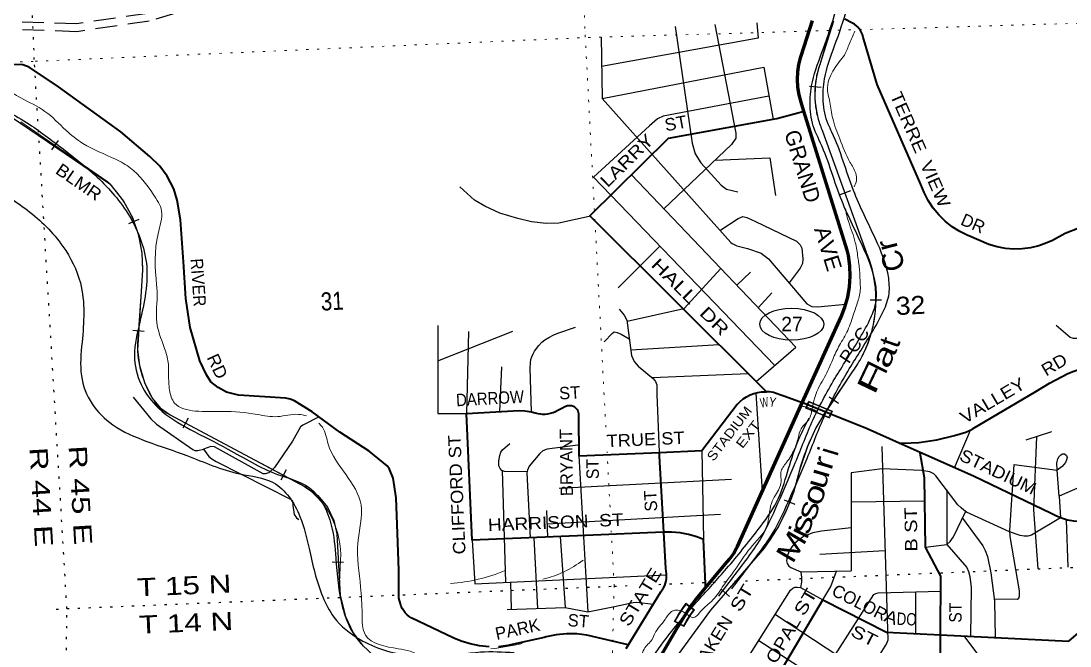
# Model space of a CAD drawing. Header units: feet. Extents: x 751810 to 1010326, y -353855 to -161247.
# Drawn here: x 955684 to 965837, y -260622 to -254572 of the extents above; entities that cross this region are included whole.
import ezdxf
from ezdxf.enums import TextEntityAlignment as Align

# ---------------------------------------------------------------- set-up
doc = ezdxf.new("R2010")
doc.units = ezdxf.units.FT
doc.header["$LTSCALE"] = 70
doc.linetypes.add('DOTTED', pattern=[1.5, 0.3, -1.2])
doc.linetypes.add('MEDIUM_DASHED', pattern=[4.5, 3, -1.5])
for name, color, linetype, lineweight in [('17', 7, 'Continuous', 25), ('23', 7, 'Continuous', 70), ('26', 7, 'Continuous', 40), ('29', 7, 'Continuous', 25), ('34', 7, 'Continuous', 25), ('39', 7, 'Continuous', 13), ('51', 7, 'DOTTED', 13), ('55', 7, 'Continuous', 13), ('59', 7, 'Continuous', 13), ('6', 7, 'DOTTED', 25), ('61', 7, 'Continuous', 13), ('7', 7, 'DOTTED', 13)]:
    doc.layers.add(name, color=color, linetype=linetype, lineweight=lineweight)
doc.layers.add('27', color=7, linetype='Continuous')
doc.layers.add('41', color=7, linetype='Continuous')

msp = doc.modelspace()

# ---------------------------------------------------------------- linework, layer by layer
at = {"layer": '17'}
msp.add_ellipse((963143.85, -257507.26), major_axis=(-309.24, 1), ratio=0.500121, dxfattribs=at)
at = {"layer": '23'}
for points in [[(963262.47, -255445.75), (963235.44, -255358.91), (963215.73, -255287.29), (963203.62, -255214.01), (963199.23, -255139.86), (963202.61, -255065.66), (963213.74, -254992.22), (963232.48, -254920.34), (963235.85, -254909.99), (963345.03, -254568.19)], [(963245.95, -258267.56), (963621.32, -257435.66), (963659, -257341.93), (963686.68, -257244.78), (963704.05, -257145.27), (963710.92, -257044.49), (963707.23, -256943.54), (963693, -256843.53), (963681.15, -256790.97), (963262.47, -255445.75)], [(962310.9, -260057.5), (962500.76, -259829.24), (962542.86, -259781.41), (962579.73, -259729.45), (962610.97, -259673.91), (962619.03, -259656.98), (963245.95, -258267.56)], [(961686, -261044.45), (962028.79, -260457.05), (962162.91, -260240.63), (962182.08, -260215.63), (962194.63, -260199.25), (962213.92, -260174.1), (962234.58, -260149.25), (962310.9, -260057.5)]]:
    msp.add_lwpolyline(points, dxfattribs=at)
at = {"layer": '26'}
msp.add_line((964385.48, -258748.26), (964182.77, -258658.21), dxfattribs=at)
for points in [[(965923.1, -256578.63), (965792.03, -256630.37), (965667.09, -256695.53), (965611.74, -256721.16), (965534.83, -256748.56), (965455.48, -256767.76), (965374.56, -256778.57), (965292.95, -256780.86), (965211.55, -256774.61), (965131.25, -256759.88), (965052.93, -256736.84), (964858.71, -256652.49), (964848.24, -256648.04), (964770.84, -256609.61), (964697.88, -256563.29), (964630.16, -256509.6), (964568.42, -256449.13), (964513.35, -256382.54), (964465.53, -256310.55), (964425.5, -256233.96), (964393.7, -256153.61), (963971.08, -255187.81), (963842.5, -254752.65), (963836.03, -254730.78), (963827.81, -254702.65), (963819.96, -254683.86), (963809.78, -254665.23), (963797.71, -254647.77), (963783.89, -254631.66), (963776.57, -254624.75), (963751.53, -254604.18), (963726.57, -254590.13), (963658.06, -254554.99)], [(960214.24, -260629.16), (960122.86, -260620.34), (960032.9, -260602.02), (959945.35, -260574.39), (959875, -260544.52), (959461.44, -260349.74), (959440.69, -260335.69), (959421.52, -260319.55), (959404.14, -260301.49), (959388.75, -260281.72), (959375.5, -260260.45), (959364.56, -260237.91), (959356.02, -260214.34), (959350, -260190.02), (959348.95, -260182.41), (959342.84, -260157.41), (959342.72, -260132.41), (959341.59, -259887.41), (959327.38, -259531.84), (959315.58, -259188.2), (959284.97, -258997.21), (959249.44, -258911.68), (959228.79, -258879.11), (959053.49, -258737.06), (958770.42, -258550.67), (958503.09, -258355.75), (958330.75, -258250.14), (958290.81, -258232.36), (958246.5, -258221.86), (957788.12, -258192.43), (957673.91, -258165.78), (957592.75, -258118.72), (957523.01, -258063.66), (957478.63, -257997.06), (957415.48, -257860.72), (957320.26, -257539.92), (957280.48, -257257.23), (957256.26, -256902.01), (957228.32, -256496.9), (957196.82, -256305.43), (957163.9, -256197.05), (957099.18, -256074.55), (957028.17, -255976.88), (956930.64, -255884.95), (956651.72, -255644.42), (956047.33, -255208.94), (955763.3, -255017.85), (955701.22, -254996.7), (955178.81, -254988.89)], [(962900.59, -258161.57), (962871.34, -258132.46), (961189.93, -256458.84), (961951.66, -255707.19), (962999.77, -255515.31), (963216.92, -255457.81), (963262.47, -255445.75)], [(964182.77, -258658.21), (964222.04, -258656.87), (964373.54, -258651.75), (964548.46, -258627.37), (964719.86, -258584.84), (964828.22, -258550.9), (964872.61, -258533.14), (964885.89, -258524.62), (964894.02, -258521.16), (965505.73, -258159.27), (965639.22, -258078.6), (965815.72, -257984.81), (965873.42, -257960.39), (965955.52, -257935.97), (966088.67, -257915.99), (966183.24, -257910.93), (966509.81, -257915.87), (966565.41, -257924.44)], [(961863.38, -258747.47), (962272.67, -258729.17), (962616.9, -258281.65), (962617.59, -258280.88), (962644.88, -258253.89), (962674.84, -258229.89), (962707.14, -258209.16), (962741.43, -258191.91), (962777.33, -258178.35), (962814.46, -258168.61), (962852.4, -258162.81), (962890.74, -258161), (962900.59, -258161.57)], [(963245.95, -258267.56), (963077.59, -258206.57), (963039.72, -258193.5), (963003.96, -258179.55), (962966.94, -258169.42), (962929.06, -258163.22), (962900.59, -258161.57)], [(961906.2, -259520.18), (961898.83, -259520.33), (961146.56, -259552.89), (960051.16, -259598.12), (959997.19, -258370.07), (960507.33, -258342.18), (960561.45, -258345.09), (960624.38, -258354.64), (960660.97, -258364.2), (960685.85, -258370.7), (960710.97, -258375.12), (960729.88, -258377.24), (960756.29, -258377.41), (960782.57, -258374.83), (960808.44, -258369.51), (960833.61, -258361.52), (960857.8, -258350.95), (960880.76, -258337.9), (960923.9, -258317.1), (960948.71, -258305.13), (960973.9, -258294.89), (960978, -258293.9), (960986.9, -258292.74), (960995.87, -258292.5), (961004.81, -258293.21), (961013.64, -258294.85), (961022.24, -258297.4), (961030.53, -258300.83), (961038.41, -258305.12), (961045.8, -258310.2), (961052.63, -258316.03), (961058.8, -258322.54), (961064.26, -258329.66), (961068.95, -258337.31), (961072.81, -258345.41), (961073.19, -258346.49), (961079.05, -258371.44), (961079.39, -258396.49), (961084.69, -258782.3), (961863.38, -258747.47)], [(963527.3, -258380.92), (963250.25, -258268.97), (963245.95, -258267.56)], [(964182.77, -258658.21), (963872.79, -258520.51), (963527.3, -258380.92)], [(961906.2, -259520.18), (961865.42, -258784.11), (961863.38, -258747.47)], [(964585.47, -260512.03), (964586.97, -259945.19), (964438.71, -259664.54), (964428.34, -258992.71), (964386.94, -258756.57), (964385.48, -258748.26)], [(966647.35, -259702.7), (966641.93, -259695.54), (966586.81, -259636.64), (966525.84, -259583.82), (966459.68, -259537.67), (966389.06, -259498.68), (966314.75, -259467.29), (966245.4, -259445.83), (965935.84, -259419.17), (965874.69, -259414.33), (965814.37, -259403.13), (965755.56, -259385.68), (965698.89, -259362.18), (965655.9, -259339.42), (964902.03, -258977.72), (964385.48, -258748.26)], [(962310.9, -260057.5), (962309.3, -260021.42), (962290.27, -259591.88), (962225.5, -259565.23), (962146.05, -259541.21), (962064.53, -259525.61), (961981.82, -259518.63), (961906.2, -259520.18)], [(961540.78, -260646.41), (961876.46, -260097.14), (961876.89, -260096.65), (961891.53, -260078.02), (961904.13, -260057.96), (961914.57, -260036.7), (961922.73, -260014.46), (961928.52, -259991.49), (961931.87, -259968.04), (961932.76, -259944.37), (961931.28, -259922.4), (961927.1, -259897.31), (961925.72, -259872.4), (961906.2, -259520.18)], [(964585.47, -260512.03), (965827.51, -260573.3), (966404.26, -260077.6), (966408.45, -260074)], [(962020.77, -261227.97), (962306.6, -261384.66), (962430.54, -261319.52), (962981.67, -260961.31), (963446.15, -260173.78), (964060.31, -260486.12), (964585.47, -260512.03)], [(961559.39, -260609.79), (961162.1, -260515.7), (961062.89, -260504.36), (960963.04, -260503.45), (960863.64, -260512.98), (960765.79, -260532.85), (960747.05, -260537.9), (960422.26, -260610.92), (960384.06, -260619.51), (960372.26, -260620.85), (960306.04, -260628.38)], [(965321.82, -262817.79), (965321.98, -262791.78), (965323.25, -262582.2), (964468.24, -262591.88), (964444.15, -262592.15), (964444.54, -262567.16), (964468.35, -261025.89), (964584.25, -260969.93), (964585.47, -260512.03)]]:
    msp.add_lwpolyline(points, dxfattribs=at)
at = {"layer": '29'}
for p, q in [((961866.42, -256750.55), (961464.65, -257154.85)), ((962611.2, -257130.9), (962744.84, -257004.33)), ((962817.96, -257347.67), (962951.67, -257204.3)), ((959719.26, -257860.89), (960445.63, -257575.78)), ((960014.06, -257576.72), (959997.19, -258370.07)), ((961585.69, -257756.11), (962440.25, -257703.36)), ((960335.64, -257919.37), (960316.28, -258352.63)), ((961791.81, -258023.48), (962722.65, -257984.46)), ((962797.59, -258173.04), (962859.15, -259124.81)), ((964718.05, -258895.99), (964875.26, -258532.26)), ((965411.96, -258627.75), (965662.36, -258544.17)), ((961084.69, -258782.3), (961170.68, -260292.39)), ((962272.67, -258729.17), (962290.27, -259591.88)), ((960340.08, -258923.82), (960375.23, -260005)), ((962560.77, -259010.89), (960893.43, -259097.67)), ((964644.08, -259111.29), (964643.79, -259639.66)), ((965733.61, -259170.57), (965745.18, -259382.6)), ((960771.4, -259309.51), (960781.36, -259567.97)), ((963718.97, -259225.33), (964432.15, -259215.64)), ((962454.85, -259349.06), (960776.55, -259443.08)), ((965820.51, -259858.34), (965804.12, -259401.23)), ((960649.05, -259573.43), (960683.9, -260257.91)), ((960903.39, -259562.93), (960952.55, -260248.9)), ((963417.31, -259732.91), (964046.4, -259697.57)), ((963232.57, -259904.22), (963718.05, -259893.65)), ((960421.12, -260002.88), (960429.14, -260266.46)), ((964341, -260097.06), (964341.54, -260500)), ((962826.09, -260568.42), (963412.81, -260945.72))]:
    msp.add_line(p, q, dxfattribs=at)
for points in [[(962807.68, -254590.83), (962818.41, -254738.15), (961303.2, -255012.99)], [(962400.69, -254607.98), (962603.48, -255657.4), (962604.03, -255706), (962560.7, -255768.78), (961904.54, -256390.01)], [(962014.85, -254624.24), (962178.84, -255754.22), (962209.04, -255859.17), (962264.97, -255945.8), (962462, -256161.08), (962511.55, -256198.62), (962622.83, -256227.31)], [(961299.42, -254728.83), (961308.13, -255324.2), (962553.45, -256717.82), (962568.51, -256727.15), (962612.89, -256749.35), (962715.72, -256773), (962849.61, -256819.02), (962919.12, -256873.66), (963290.14, -257310.24), (963339.13, -257336.79), (963393.99, -257339.84), (963666.85, -257314.36)], [(961308.13, -255324.2), (962875.19, -255020.69), (962962.91, -255525.07)], [(962923.8, -255300.18), (961898.38, -255492.88), (961844.5, -255520.04), (961768.29, -255588.38), (961225.33, -256085.1), (962979.24, -257905.67)], [(962400.56, -255920.39), (962931.99, -255897.75), (962987.19, -256260.41)], [(962799.63, -258061.08), (963182.46, -257729.83), (961591.88, -256062.21)], [(961182.13, -256465.6), (960890.95, -256529.59), (960768.61, -256532.06), (960624.66, -256516.27), (960492.13, -256484.31), (960318.44, -256431.91), (960173.36, -256365.77), (960074.36, -256305.37), (959930.73, -256176.88)], [(962449.25, -256601.22), (962626.61, -256483.42), (962670.59, -256465.2), (962710.53, -256474.08), (962792.11, -256512.48), (963189.41, -256704.73), (963225.34, -256740.47), (963243.09, -256771.55), (963252.81, -256874.98), (963247.53, -256918.06), (963225.4, -256963.88), (963118.52, -257108.3)], [(962456.6, -256968.81), (962098.08, -257357.6), (961551.94, -257479.6)], [(961472.99, -257362.78), (961522.27, -257420.31), (961546.47, -257468.67), (961592.98, -257809.57), (961617.69, -257866.51), (961656.37, -257913.76), (961806.31, -258035.23), (961825.52, -258062.82), (961837.37, -258095.16), (961839.38, -258188.51), (961864.75, -258824.3)], [(959719.23, -257519.51), (959719.3, -258372.1), (959997.19, -258370.07)], [(960625.82, -258355.02), (960611.02, -257931.13), (960614.69, -257880.94), (960620.24, -257849.86), (960629.1, -257821.56), (960641.32, -257794.36), (960654.63, -257766.61), (960694.7, -257712.43), (960725.64, -257680.03), (960753.36, -257657.29), (960792.21, -257635.64), (960842.14, -257609.92), (960880.97, -257593.46), (961050.66, -257535.6)], [(961329.99, -257677.34), (961407.72, -257592.94), (961426.85, -257582.36), (961453.48, -257586.8), (961492.39, -257604.41), (961571.22, -257650.1)], [(966563.61, -257600.95), (966439.63, -257681.71), (966415.23, -257688.37), (966397.64, -257688.01), (966208.01, -257657.67), (966155.6, -257650.63), (966000.88, -257645.87), (965871.56, -257646.19), (965837.94, -257634.75), (965703.93, -257518.67)], [(956769.7, -258213.26), (956940.67, -258422.32), (956997.09, -258475.45), (957347.22, -258720.39), (957365.46, -258729.63), (957396.52, -258728.53), (957452.23, -258717.45)], [(966084.75, -258307.29), (966468.92, -258331.79), (967072.61, -258313.67), (967109.77, -258325.49), (967136.4, -258354.34), (967154.15, -258387.64), (967160.62, -258435.14), (967149.71, -258469.78), (967085.87, -258551.48), (966982.73, -258658.67), (966710.35, -258671.79), (966683.71, -258675.13), (966664.39, -258686.24), (966471.91, -258826.13), (966419.65, -258862.71), (966353.71, -258899.74), (965733.61, -259170.57)], [(958568.87, -258403.71), (958410.64, -258484.34), (958390.24, -258501.58), (958312.15, -258640.05), (958137.69, -258892.8), (958084.43, -258946.08), (958048.93, -258954.96), (958026.74, -258954.96), (957556.3, -258693.01), (957520.79, -258691.9), (957452.23, -258717.45)], [(965513.8, -258593.76), (965484.68, -259302.15), (965525.76, -259874.59)], [(960578.61, -258936.6), (960364.43, -258931.39), (960339.53, -258923.21), (960321.78, -258903.23), (960310.68, -258876.59), (960309.18, -258830.96), (960317.34, -258778.91), (960328.43, -258745.61), (960344.06, -258723.82), (960416.44, -258661.6)], [(961074.03, -258677.9), (960776.68, -258716.76), (960735.76, -258732.08), (960705.67, -258758.93), (960603.82, -258882.17), (960585.84, -258920.99), (960581.64, -258944.89), (960612.25, -259574.95)], [(964014.65, -258689.71), (964073.68, -260563.57), (964061.94, -260598.68), (963723.14, -261138.5)], [(957452.23, -258717.45), (957503.04, -258786.25), (957531.89, -258809.55), (957573.2, -258837.01), (958299.01, -259203.56), (958310.78, -259216.92), (958314.87, -259263.13), (958327.52, -259348.83), (958350.72, -259381.2), (958373.16, -259397.5)], [(965733.61, -259170.57), (965713.91, -258918.95), (965709.56, -258848.28), (965718.59, -258808.71), (965733.97, -258786.12), (965747.29, -258772.8), (965765.04, -258761.7), (965785.38, -258760.66), (965802.76, -258777.24), (965809.42, -258797.22), (965804.98, -258819.42), (965793.95, -258844.48), (965760.6, -258883.8), (965713.91, -258918.95)], [(965745.18, -259382.6), (965463.25, -259548.66), (965428.23, -259558.07), (965392.24, -259559.76), (965354.51, -259553.1), (965250.27, -259515.37), (964835.26, -259326.67), (964810.36, -259308.38), (964784.22, -259285.6), (964753.16, -259254.52), (964540.13, -258974.81), (964520.63, -258956.77), (964480.22, -258934.85), (964399.2, -258924.38), (964018.66, -258908.2), (963719.35, -258946.79), (963718.05, -259893.65)], [(965105.41, -260164.28), (965330.34, -260167.53), (965341.2, -260159.13), (965350.08, -260134.71), (965347.96, -260086.93), (965259.76, -259563.13), (965254.66, -259499.82), (965296.74, -258865.41), (965713.91, -258918.95)], [(964438.71, -259664.54), (964643.79, -259639.66), (964677.71, -259609.71), (964709.79, -259565.62), (964825.56, -259322.26)], [(964795.32, -259385.82), (964993.44, -259651.19), (965017.22, -259697.39), (965037.19, -259755.11), (965071.67, -259913.07), (965106.14, -260188.28), (965111.54, -260537.98)], [(963718.62, -259478.35), (963430.62, -259508.7), (963349.55, -259526.38), (963264.2, -259559.75), (963226.47, -259584.17), (963170.02, -259629.86), (963144.37, -259661.87), (963117.74, -259701.83), (963099.52, -259754.08), (963094.44, -259796.72), (963099.99, -259821.7), (963116.42, -259847.65), (963134.38, -259861.66), (963232.57, -259904.22), (963238.28, -259960.1), (963237.57, -260003.18), (963229.11, -260054.45)], [(960051.16, -259598.12), (960077.68, -260018.73), (961926.6, -259933.41)], [(964643.79, -259639.66), (964837.25, -259862.06), (964855.23, -259901.62), (964866.33, -259950.46), (964879.25, -260054.96), (964873.74, -260526.25)], [(963446.15, -260173.78), (963503.42, -260078.89), (963521.6, -260045.36), (963576.97, -259896.72)], [(961845.13, -261515.93), (962133.61, -261682), (962280.07, -261433.37), (963133.57, -260081.34), (963153.24, -260062.01), (963173.21, -260053.13), (963195.4, -260050.91), (963229.11, -260054.45), (963446.15, -260173.78)], [(963412.81, -260945.72), (963939.83, -260123.2), (963957.65, -260112.52), (963981.53, -260107.93), (964586.59, -260089.64)], [(960389.03, -260267.81), (960952.55, -260248.9), (961170.68, -260292.39), (961428.07, -260240.63), (961608.81, -260200.2), (961645.59, -260198.07), (961803.36, -260216.76)], [(962985.38, -260316.1), (964082.03, -261035.72), (964124.08, -261055.43), (964159.58, -261067.64), (964282.1, -261079.76), (964572.98, -261073.03), (965102.34, -260987.08), (965131.51, -260984.4), (965175.89, -260997.72), (965224.02, -261027.47), (965246.9, -261044.34), (965266.87, -261068.75), (965366, -261207.37)], [(964809.89, -260523.1), (965097.9, -260907.15), (965098.23, -260944.44), (965084.11, -260981.63)]]:
    msp.add_lwpolyline(points, dxfattribs=at)
at = {"layer": '34', "lineweight": 13}
for p, q in [((963418.81, -254993.69), (963550.74, -254574.93)), ((956524.25, -256128.15), (955684.11, -255549.01)), ((963868.56, -256811.69), (963446.11, -255641.24)), ((956812.4, -257696.06), (956852.9, -257104.57)), ((963511.22, -258301.37), (963739.11, -257959.34)), ((958433.94, -259078.91), (957156.13, -258398.97)), ((958766.37, -260008.84), (958777.75, -259786.86))]:
    msp.add_line(p, q, dxfattribs=at)
at = {"layer": '34'}
for p, q in [((963427.45, -255215.43), (963317.09, -255208.12)), ((956043.69, -255728.73), (955980.91, -255819.8)), ((963713.62, -256217.14), (963609.58, -256254.69)), ((956825.92, -256493.16), (956723.55, -256535.07)), ((964013.73, -257273.35), (963903.12, -257273.66)), ((956876.8, -257576.93), (956766.45, -257569.37)), ((963597.25, -258273.45), (963505.2, -258212.12)), ((957302.06, -258416.02), (957250.1, -258513.67)), ((958249.83, -258917.39), (958197.87, -259015.03)), ((963176.33, -259253.42), (963074.22, -259210.89)), ((958805.07, -259814.9), (958694.6, -259809.24)), ((962541.64, -260141.46), (962457.81, -260069.3))]:
    msp.add_line(p, q, dxfattribs=at)
for points in [[(963370.6, -255258.59), (963371.12, -255242.83), (963371.96, -255227.13), (963373, -255211.43), (963374.45, -255195.76), (963376.09, -255180.11), (963377.97, -255164.54), (963380.13, -255148.95), (963382.62, -255133.42), (963385.39, -255117.86), (963388.31, -255102.43), (963391.64, -255087.02), (963395.2, -255071.7), (963398.96, -255056.41), (963403.01, -255041.27), (963407.42, -255026.09), (963411.97, -255011.03), (963416.88, -254996.11), (963417.76, -254993.36), (963543.9, -254559.81)], [(963452.19, -258386.69), (963510.31, -258300.75), (963738.2, -257958.72), (963750.18, -257941.74), (963761.7, -257924.59), (963772.92, -257907.24), (963784.02, -257889.65), (963794.67, -257871.89), (963804.95, -257854.02), (963815.12, -257835.9), (963824.82, -257817.62), (963834.18, -257799.22), (963843.31, -257780.52), (963852.01, -257761.8), (963860.51, -257742.95), (963868.63, -257723.82), (963876.33, -257704.68), (963883.73, -257685.32), (963890.87, -257665.93), (963897.63, -257646.26), (963904.05, -257626.65), (963910.1, -257606.77), (963915.8, -257586.93), (963921.22, -257566.89), (963926.21, -257546.84), (963930.85, -257526.67), (963935.21, -257506.47), (963939.13, -257486.09), (963942.79, -257465.66), (963946, -257445.22), (963948.97, -257424.74), (963951.41, -257404.18), (963953.59, -257383.57), (963955.43, -257363.02), (963956.92, -257342.36), (963957.98, -257321.69), (963958.68, -257300.9), (963959.15, -257280.24), (963959.09, -257259.5), (963958.7, -257238.82), (963958.05, -257218.09), (963957, -257197.51), (963955.49, -257176.76), (963953.76, -257156.13), (963951.52, -257135.57), (963949.12, -257115.05), (963946.19, -257094.44), (963942.96, -257074.06), (963939.41, -257053.73), (963935.48, -257033.3), (963931.1, -257013.11), (963926.54, -256992.94), (963921.49, -256972.86), (963916.18, -256952.74), (963910.5, -256932.93), (963904.39, -256913.12), (963898.05, -256893.43), (963891.36, -256873.79), (963884.22, -256854.4), (963876.82, -256834.96), (963869.1, -256815.75), (963867.54, -256812.09), (963445.09, -255641.64), (963438.89, -255627.17), (963433.05, -255612.61), (963427.45, -255597.94), (963421.98, -255583.11), (963416.89, -255568.22), (963412.07, -255553.3), (963407.39, -255538.23), (963403.06, -255523.1), (963399.02, -255507.94), (963395.2, -255492.61), (963391.71, -255477.32), (963388.36, -255461.95), (963385.36, -255446.45), (963382.66, -255431), (963380.23, -255415.45), (963377.99, -255399.9), (963376.09, -255384.21), (963374.41, -255368.63), (963373.07, -255352.89), (963371.97, -255337.24), (963371.12, -255321.49), (963370.58, -255305.79), (963370.33, -255290.07), (963370.28, -255274.36), (963370.6, -255258.59)], [(955508.39, -255444.35), (956543.73, -256147.68), (956677.7, -256315.04), (956762, -256475.58), (956821.83, -256644.27), (956854.46, -256818.41), (956859.89, -256984.39), (956810.95, -257754.41), (956829.97, -257906.78), (956878.92, -258072.76), (956952.34, -258222.41), (957031.2, -258317.64), (957129.1, -258382.94), (958429.32, -259077.3), (958556.75, -259163.83), (958651.93, -259278.11), (958711.75, -259405.99), (958741.34, -259535.23), (958774.24, -260132.72), (958825.96, -260336.55), (958899.39, -260494.36), (958994.56, -260622.24)], [(963452.19, -258386.69), (963377.84, -258510.56), (963295.72, -258689.83), (963218.58, -258918.9), (963161.34, -259135.51), (963096.65, -259297.35), (963015.77, -259464.2), (962951.07, -259561.31), (962876.41, -259673.35), (962498.16, -260111.59), (962356.31, -260275.92), (961858.62, -260958.16)]]:
    msp.add_lwpolyline(points, dxfattribs=at)
at = {"layer": '34', "lineweight": 13}
msp.add_lwpolyline([(961798.19, -261049.24), (962348.33, -260286.16), (962764.81, -259802.31)], dxfattribs=at)
for centre, radius, start, end in [((964271.87, -255282.07), 900.49, 161.32162, 203.50658), ((955680.57, -256955.64), 1181.75, 352.76007, 44.44503), ((962772.74, -257269.21), 1187.5, 324.46769, 22.66128), ((957772.01, -257718.21), 959.86, 178.67751, 212.45451), ((957301.44, -258032.24), 394.46, 210.64337, 248.38509), ((965046.67, -259406.67), 1891.9, 144.25144, 164.09178), ((961584.94, -258597.37), 1667.82, 335.74566, 349.9607), ((957957.33, -259747.83), 821.35, 357.27626, 54.52999), ((961542.3, -258629.4), 1694.18, 316.18628, 337.32588), ((959709.42, -260006.13), 943.05, 180.16434, 220.75235)]:
    msp.add_arc(centre, radius, start, end, dxfattribs=at)
at = {"layer": '34'}
for points in [[(962562.92, -260068.1), (962822.84, -259727.69), (962956.46, -259533.69), (963135.84, -259169.49), (963293.27, -258805.28), (963465.34, -258386.16), (963686.83, -257963.39), (963913.81, -257597.35), (964023.64, -257397.86), (964082.22, -257233.14), (964082.23, -257061.1), (963954.13, -256680.41), (963741.84, -256211.88), (963533.22, -255649.98), (963496.62, -255571.29), (963449.05, -255349.83), (963461.88, -255132.03), (963558.9, -254813.57), (963683.39, -254443.86), (963798.73, -253955.19), (963857.33, -253495.79), (963919.59, -253003.45), (964005.66, -252350.04), (964058.76, -252091.98), (964203.38, -251696.63), (964386.44, -251431.25), (964648.2, -251175.02), (965076.53, -250852.89), (965369.41, -250642.42), (965684.25, -250395.34), (966035.7, -250205.01), (966551.88, -250051.28), (967115.65, -249954.29), (967185.2, -249945.15), (967701.38, -249849.99), (968023.54, -249771.31), (968393.29, -249652.36), (968649.55, -249485.81), (969098.03, -249211.29), (969579.45, -248918.47), (969583.96, -248911.48)], [(962437.55, -260137.78), (962697.47, -259797.35), (962831.09, -259603.34), (963010.48, -259239.12), (963167.9, -258874.89), (963339.98, -258455.75), (963561.47, -258032.95), (963788.45, -257666.89), (963898.28, -257467.38), (963956.86, -257302.66), (963956.88, -257130.61), (963828.79, -256749.9), (963616.51, -256281.33), (963407.91, -255719.41), (963371.31, -255640.71), (963323.74, -255419.24), (963336.57, -255201.42), (963433.6, -254882.94), (963558.09, -254513.21), (963673.43, -254024.51), (963732.04, -253565.09), (963794.31, -253072.72), (963880.39, -252419.27), (963933.49, -252161.2), (964078.12, -251765.83), (964261.18, -251500.43), (964522.94, -251244.18), (964951.26, -250922.04), (965244.14, -250711.56), (965558.98, -250464.46), (965910.43, -250274.12), (966426.6, -250120.38), (966990.35, -250023.39), (967059.9, -250014.25), (967576.07, -249919.09), (967898.22, -249840.4), (968267.97, -249721.44), (968524.23, -249554.88), (968972.71, -249280.35), (969454.12, -248987.51), (969458.63, -248980.52)], [(949483.05, -250821.68), (949580.06, -251116.37), (949662.42, -251231.68), (949746.63, -251334.18), (950033.99, -251625.19), (950416.53, -252071.78), (950855.81, -252481.76), (951587.95, -252734.32), (951943.02, -252774.57), (952318.24, -252959.4), (952563.5, -253285.21), (953074.16, -253891.03), (953863.01, -254595.69), (954027.72, -254751.26), (954311.42, -254941.61), (954787.3, -255146.58), (955327.22, -255342.41), (955762.82, -255571.2), (956112.41, -255827.43), (956487.6, -256147.73), (956778.6, -256543.08), (956897.55, -256916.46), (956833.48, -257487.53), (956782.22, -257809.67), (956846.26, -258089.71), (957016.48, -258320.32), (957322.12, -258525.31), (957686.34, -258715.65), (958167.68, -258960.91), (958476.98, -259090.85), (958687.45, -259451.42), (958731.35, -259769.89), (958797.22, -260251.26), (958877.74, -260461.74), (959097.36, -260710.66), (959542.08, -260930.29), (959853.22, -260983.36), (960233.91, -260992.52), (960556.38, -261042.93)], [(948068.34, -252104.28), (948205.44, -252382.57), (948303.05, -252485.29), (948400.7, -252575.08), (948725.77, -252823.23), (949166.75, -253212.21), (949658.84, -253557.05), (950418.99, -253705.23), (950776.24, -253695.64), (951173.53, -253826.47), (951461.75, -254114.94), (952051.78, -254643.76), (952931.04, -255231.73), (953115.82, -255362.85), (953423.23, -255511.86), (953923.03, -255648.58), (954484.97, -255767.35), (954948.19, -255933.27), (955330.04, -256138.34), (955746.16, -256403.28), (956089.36, -256754.26), (956259.13, -257107.44), (956275.14, -257681.82), (956269.24, -258007.95), (956371.63, -258276.33), (956572.28, -258480.99), (956903.49, -258641.44), (957290.66, -258779.23), (957801.47, -258955.08), (958125.84, -259040.71), (958384.46, -259368.46), (958472.28, -259677.7), (958604.49, -260145.19), (958713.52, -260342.41), (958965.65, -260558.32), (959436.63, -260713.9), (959752.13, -260723.15), (960130.4, -260679.23), (960456.75, -260684.28)], [(965724.64, -266342.6), (965749.74, -265971.68), (965740.65, -265556.12), (965688.99, -265132.5), (965477.92, -264649.96), (965217.45, -264272.21), (964626.51, -263523.94), (964366.16, -263236.61), (964055.43, -262945.57), (963925.83, -262748.63), (963859.48, -262442.24), (963772.42, -261947.9), (963651.42, -261676.2), (963413.55, -261484.27), (963124.3, -261441.43), (962506.57, -261594.71), (962127.16, -261644.47), (961903.31, -261582.53), (961735.27, -261423.54), (961667.19, -261123.25), (961749.93, -260826.01), (961927.99, -260548.45), (962240.4, -260178.24), (962513.59, -259872.16), (962819.63, -259494.21), (963000.06, -259224.58), (963103.4, -258938.44), (963197, -258658.78), (963312.3, -258414.28)]]:
    msp.add_spline(points, degree=3, dxfattribs=at)
at = {"layer": '39'}
for points in [[(963749.56, -256177.9), (963770.59, -256115.93), (963763.18, -256045.84), (963707.8, -255939.83), (963608.39, -255713.17), (963540.52, -255515.18), (963512.79, -255357.5), (963489.85, -255215.69), (963513.27, -255117.93), (963604.55, -254968.56), (963653.58, -254901.76), (963702.49, -254790.68), (963754.16, -254671.61)], [(958448.2, -258395.1), (958369.96, -258379.49), (958165.98, -258401.49), (957971.99, -258380.73), (957632.83, -258350.92), (957371.34, -258347.54), (957170.62, -258270.74), (957122.29, -258144.26), (957113.1, -257995.74), (957106.59, -257861.19), (957067.8, -257724.18), (956998.18, -257490.04), (957002.15, -257197.96), (956996.75, -257127.77), (957010.96, -256631.88), (957044.5, -256410.84), (956964.34, -256249.67), (956745.05, -255996.63), (956600.19, -255911.08), (956283.19, -255757.41), (956118.15, -255628.55), (955916.39, -255447.13), (955682.97, -255317.57), (955515.37, -255219.04), (955158.29, -255109.58), (955009.91, -255159.07), (955006.49, -255160)], [(963338.05, -258338.96), (963412.41, -258104.06), (963462.58, -258019.09), (963540.75, -257848.21), (963606.45, -257710.15), (963685.98, -257567.38), (963746.21, -257399.39), (963788.32, -257272.54), (963808.28, -257144.75), (963807.69, -257132.7), (963800.7, -256988.1), (963784.46, -256860.06), (963759.42, -256716.35), (963693.36, -256514.23), (963671.52, -256436.79), (963664.71, -256385.81)], [(962158.53, -260334.81), (962188.11, -260347.69), (962257.78, -260291.97), (962380.79, -260175.27), (962484.59, -260035.35), (962633.41, -259828.83), (962740.64, -259676.67), (962903.02, -259459.42), (962925.95, -259351.62), (962946.77, -259241.9), (962987.11, -259161.43), (963041.06, -259029.98), (963038.89, -258943.53), (963092.49, -258846.31), (963168.79, -258719.81), (963205.66, -258609.31), (963235.48, -258519.29), (963284.91, -258460.52), (963315.15, -258420.81), (963334.4, -258361.49), (963338.05, -258338.96)], [(961283.86, -260990.11), (961042.83, -260858.33), (960897.47, -260845.27), (960771.08, -260809.14), (960528.16, -260857.19), (960310.14, -260879.87), (960190.49, -260899.78), (959975.7, -260906.2), (959870.73, -260897.21), (959710.51, -260826.5), (959449.76, -260672.1), (959333.99, -260647.54), (959018.05, -260515.95), (958985.89, -260308.17), (958971.45, -260051.21), (958944.65, -259621.73), (958975.11, -259253.89), (958830.48, -258965.01), (958657.28, -258667.46), (958601.18, -258505.13), (958565.83, -258465.19)], [(961505.07, -260771.56), (961536.63, -260777.19), (961574.96, -260777.19), (961611.04, -260774.94), (961683.56, -260722.49), (961714.36, -260652.55), (961792.21, -260558.18), (961819.58, -260500.49), (961917.55, -260364.88), (961991.98, -260282.75), (962021.77, -260275.26), (962158.53, -260334.81)]]:
    msp.add_spline(points, degree=3, dxfattribs=at)
at = {"layer": '51', "linetype": 'MEDIUM_DASHED', "lineweight": 25}
for points in [[(961955.18, -253268.68), (961848.53, -253284.01), (960946.31, -253456.63), (959990.66, -253593.43), (959360.95, -253701.73), (958724.61, -253886.7), (957772.71, -254246.46), (956909.92, -254499.76), (956220.04, -254600.67), (955478.84, -254577.21), (954641.27, -254356.99), (954207.72, -254068.63), (953830.16, -253737.59), (953346.98, -253226.28), (953051.25, -252957.18)], [(962165.71, -253314.18), (961860.92, -253358), (960958.68, -253530.62), (960002.33, -253667.52), (959377.83, -253774.93), (958748.37, -253957.9), (957796.57, -254317.62), (956925.99, -254573.21), (956224.31, -254675.84), (955467.98, -254651.9), (954610.13, -254426.35), (954162.03, -254128.31), (953778.07, -253791.66), (953294.41, -253279.85), (953062.05, -253068.41)]]:
    msp.add_lwpolyline(points, dxfattribs=at)
at = {"layer": '55'}
for centre, major_axis, start_param, end_param in [((960501.25, -258977.48), (949.57, 384.75), 4.55792341, 4.98250748), ((959729.69, -258366.87), (1532.4, 620.91), 4.39530319, 4.72422881), ((959722.43, -256807.01), (3593.35, 1456), 4.45953591, 4.53851434)]:
    msp.add_ellipse(centre, major_axis=major_axis, ratio=0.999938, start_param=start_param, end_param=end_param, dxfattribs=at)
at = {"layer": '59'}
for p, q in [((962120.23, -260207.56), (962203.78, -260270.41)), ((962192.71, -260272.09), (962121.83, -260218.77)), ((962098.38, -260433.98), (962005.96, -260383.31))]:
    msp.add_line(p, q, dxfattribs=at)
for points in [[(962120.23, -260207.56), (962090.33, -260247.5), (962044.58, -260316.72), (962005.96, -260383.31)], [(962121.83, -260218.77), (962096.87, -260252.11), (962051.38, -260320.94), (962016.99, -260380.23), (962095.36, -260423.2)], [(962095.36, -260423.2), (962124.31, -260372.96), (962161.21, -260315.81), (962192.71, -260272.09)], [(962203.78, -260270.41), (962167.82, -260320.32), (962131.14, -260377.13), (962098.38, -260433.98)]]:
    msp.add_lwpolyline(points, dxfattribs=at)
msp.add_ellipse((962632.18, -260730.21), major_axis=(618.93, 250.77), ratio=0.999938, start_param=1.93043339, end_param=2.29244188, dxfattribs=at)
at = {"layer": '6'}
for points in [[(954562.04, -224274.27), (954720.19, -228367.08), (954948.13, -233683.44), (955149.41, -239001.05), (955340, -244357.46), (955552.63, -249695.95), (955809.06, -254884.67)], [(956114.38, -261605.25), (956129, -260259.9), (955812.55, -254945.61), (955809.06, -254884.67)], [(961856.51, -260024.91), (966677.96, -259827.39), (972017.52, -259668.36), (975104.63, -259519.02)], [(956024.89, -260264.92), (956129, -260259.9), (961425.54, -260042.57), (961606.24, -260035.17)]]:
    msp.add_lwpolyline(points, dxfattribs=at)
at = {"layer": '61'}
for p, q in [((963278.04, -258320.26), (963307.04, -258251.09)), ((963307.04, -258250.61), (963537.59, -258347.29)), ((963508.59, -258417.41), (963278.04, -258320.73)), ((963537.59, -258347.77), (963508.59, -258416.94))]:
    msp.add_line(p, q, dxfattribs=at)
msp.add_lwpolyline([(963288.34, -258316.37), (963311.49, -258261.15), (963527.29, -258351.64), (963504.13, -258406.87)], close=True, dxfattribs=at)
for centre, major_axis, start_param, end_param in [((963226.5, -258511.07), (196.48, 79.61), 0.47942629, 1.07842469), ((963224.72, -258591.78), (267.6, 108.42), 0.56018199, 1.09397092)]:
    msp.add_ellipse(centre, major_axis=major_axis, ratio=0.999938, start_param=start_param, end_param=end_param, dxfattribs=at)
at = {"layer": '7'}
for p, q in [((961135.1, -254309.35), (961142.34, -254660.95)), ((961344.56, -258503.79), (961142.34, -254660.95)), ((961144.06, -254671.04), (961144.08, -254671.66)), ((961385.22, -259276.41), (961357.18, -258743.47))]:
    msp.add_line(p, q, dxfattribs=at)
for points in [[(943446.86, -255488.08), (945194.59, -255423.05), (950535.02, -255157.28), (955822.6, -254962.54), (961174.8, -254732.44), (966486.87, -254578.5)], [(961405.36, -260791.6), (961425.54, -260042.57), (961397.32, -259506.23)]]:
    msp.add_lwpolyline(points, dxfattribs=at)

# ---------------------------------------------------------------- texts
at = {"layer": '17'}
msp.add_text('GRAND', height=150, rotation=287.288, dxfattribs=at).set_placement((963069.68, -255654.98))
at = {"layer": '17', "width": 1.1}
msp.add_text('AVE', height=150, rotation=287.288, dxfattribs=at).set_placement((963359.43, -256585.91))
at = {"layer": '17'}
msp.add_text('27', height=140, dxfattribs=at).set_placement((963146.75, -257575.57), align=Align.CENTER)
at = {"layer": '27'}
for s, height, rotation, width, p in [('TERRE  VIEW', 120, 293.633, 1.15, (964092.78, -255291.31)), ('ST', 120, 10.374, 1.05, (961925.79, -255640.65)), ('LARRY', 120, 44.618, 1.2, (961361.64, -256191.06)), ('RIVER', 120, 273.945, 0.95, (957324.54, -256874.65)), ('HALL  DR', 120, 315.133, 1.35, (961774.03, -256941.47)), ('RD', 120, 294.853, 1.05, (957479.38, -257829.09)), ('RD', 120, 30.609, 1.1, (965605.81, -258014.45)), ('VALLEY', 120, 30.609, 1.15, (964818.61, -258474.03)), ('DARROW', 120, 3.129, 0.9, (959898.63, -258302.13)), ('STADIUM', 90, 52.433, 1.15, (962386.41, -258840.5)), ('W', 90, 9.557, 0.7, (962846.43, -258314.37)), ('Y', 90, 351.844, 0.85, (962918.4, -258299.48)), ('EXT', 90, 52.433, 1.25, (962667.56, -258716.38)), ('CLIFFORD ST', 120, 92.516, 1.1, (959987.91, -259732.85)), ('TRUE ST', 120, 2.561, 1.1, (961354.61, -258698.1)), ('STADIUM', 120, 334.369, 1.1, (964757.07, -258818.6)), ('ST', 120, 90.787, 0.95, (961277.5, -259005.92)), ('B ST', 120, 90.884, 1.2, (964361.06, -259706.85)), ('HARRISON  ST', 120, 2.364, 1.15, (960206.16, -259510.88)), ('STATE', 120, 58.569, 1.2, (961566.81, -260443.05)), ('ST', 120, 58.62, 1.3, (962641.43, -260301.37)), ('ST', 120, 59.468, 1.3, (963261.22, -260340.64)), ('ST', 120, 89.848, 0.95, (964787.84, -260396.35)), ('KAMIAKEN', 120, 58.62, 1.1, (962104.49, -261155.23)), ('A', 120, 340.044, 1.15, (964028.69, -260378.18)), ('DO', 120, 357.176, 0.8, (964157.51, -260415.59)), ('OPAL', 120, 59.468, 1.15, (962988.42, -260803.73)), ('ST', 120, 333.044, 1.25, (963704.05, -260518.1))]:
    msp.add_text(s, height=height, rotation=rotation, dxfattribs=dict(at, width=width)).set_placement(p)
for s, rotation, p in [('DR', 336.525, (964769.49, -256539.99)), ('ST', 3.238, (960895.66, -258236.48)), ('BRYANT', 90.787, (961027.17, -259170.49)), ('ST', 93.172, (961843.48, -259317.05)), ('COLOR', 333.044, (963520.52, -260125.15)), ('ST', 355.676, (960971.6, -260429.12)), ('PARK', 12.204, (960289.02, -260563.39))]:
    msp.add_text(s, height=120, rotation=rotation, dxfattribs=at).set_placement(p)
at = {"layer": '34', "width": 1.1}
for s, rotation, p in [('BLMR', 325.421, (956008.23, -256040.98)), ('PCC', 56.325, (963696.08, -257896.61))]:
    msp.add_text(s, height=120, rotation=rotation, dxfattribs=at).set_placement(p)
at = {"layer": '41'}
for s, rotation, width, p in [('r', 104.42, 1.2, (964159.51, -256717.88)), ('C', 107.383, 1.05, (964217.48, -256864)), ('t', 71.23, 1.05, (964184.85, -257712.66)), ('a', 64.92, 1.45, (964122.43, -257851.3)), ('F', 64.561, 1.65, (964002.23, -258078.64)), ('l', 63.562, 1.1, (964065.18, -257969.08)), ('r', 73.071, 1.25, (963543.61, -258874.96)), ('u', 73.932, 1.25, (963489.75, -259024.72)), ('o', 66.535, 1.3, (963450.69, -259189.52)), ('s', 72.925, 1.35, (963394.29, -259333.04)), ('s', 72.925, 1.35, (963334.28, -259468.51)), ('M', 59.445, 1.3, (963225.65, -259710.46)), ('i', 63.364, 1.2, (963303.58, -259564.84))]:
    msp.add_text(s, height=200, rotation=rotation, dxfattribs=dict(at, width=width)).set_placement(p, align=Align.CENTER)
msp.add_text('i', height=200, rotation=73.39, dxfattribs=at).set_placement((963593.61, -258764.69), align=Align.CENTER)
at = {"layer": '6'}
for s, rotation, width, p in [('R 45 E', 273.31, 1.35, (956144.87, -258685.44)), ('R 44 E', 273.31, 1.35, (955765.6, -258702.17)), ('T 15 N', 2.35, 1.3, (956811.02, -260142.21)), ('T 14 N', 2.35, 1.3, (956828.82, -260503.65))]:
    msp.add_text(s, height=175, rotation=rotation, dxfattribs=dict(at, width=width)).set_placement(p)
at = {"layer": '7'}
for s, width, p in [('31', 0.85, (958590.05, -257376.06)), ('32', 1.1, (964155.47, -257419.04))]:
    msp.add_text(s, height=175, rotation=2.784, dxfattribs=dict(at, width=width)).set_placement(p)

doc.saveas('drawing.dxf')
